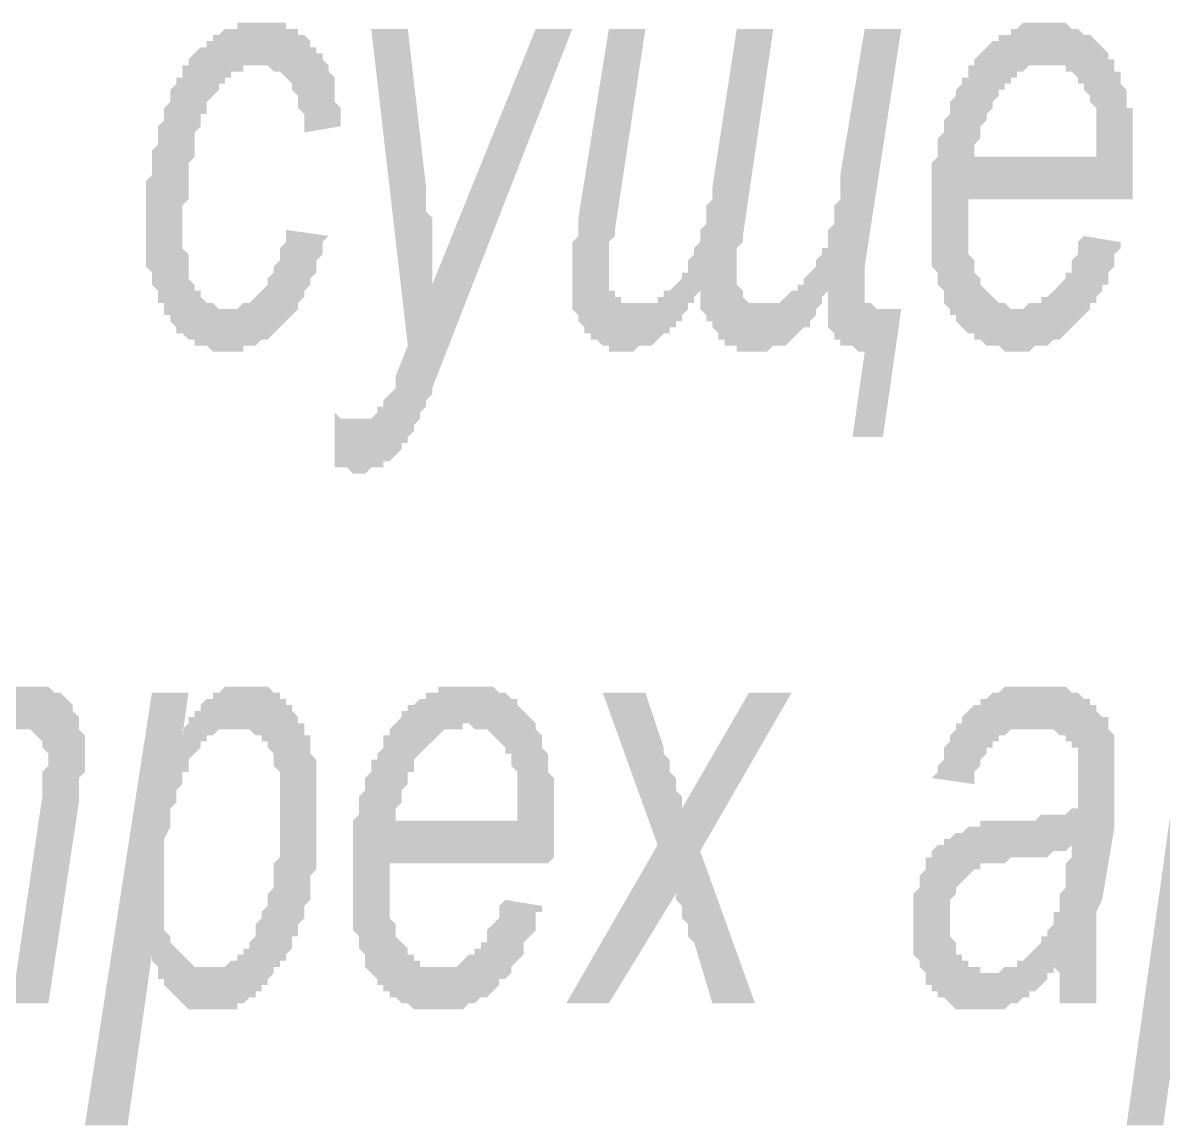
# Model space of a CAD drawing. Header units: millimetres. Extents: x 1372 to 666090, y 1285 to 31551.
# Drawn here: x 507764 to 508545, y 5050 to 5805 of the extents above; entities that cross this region are included whole.
import ezdxf

# ---------------------------------------------------------------- set-up
doc = ezdxf.new("R2010")
doc.units = ezdxf.units.MM
doc.layers.add('PDF _75-АЗ Штамп', color=7, linetype='Continuous')

msp = doc.modelspace()

# ---------------------------------------------------------------- hatches: boundary and pattern name
at = {"layer": 'PDF _75-АЗ Штамп', "transparency": 33554559}
for points in [[(507944.48, 5663.04), (507973.68, 5658.87), (507969.5, 5654.69), (507969.5, 5650.52), (507969.5, 5646.35), (507965.33, 5642.18), (507965.33, 5638.01), (507965.33, 5633.84), (507961.16, 5629.67), (507961.16, 5629.67), (507961.16, 5625.5), (507956.99, 5621.32), (507956.99, 5617.15), (507952.82, 5612.98), (507952.82, 5612.98), (507952.82, 5608.81), (507948.65, 5604.64), (507948.65, 5604.64), (507944.48, 5600.47), (507944.48, 5600.47), (507940.31, 5596.3), (507940.31, 5596.3), (507936.13, 5592.13), (507936.13, 5592.13), (507931.96, 5587.96), (507927.79, 5587.96), (507927.79, 5587.96), (507923.62, 5583.78), (507923.62, 5583.78), (507919.45, 5583.78), (507915.28, 5583.78), (507915.28, 5579.61), (507911.11, 5579.61), (507906.94, 5579.61), (507902.77, 5579.61), (507902.77, 5579.61), (507898.59, 5579.61), (507898.59, 5579.61), (507894.42, 5579.61), (507890.25, 5583.78), (507890.25, 5583.78), (507886.08, 5583.78), (507881.91, 5583.78), (507881.91, 5587.96), (507877.74, 5587.96), (507877.74, 5587.96), (507873.57, 5592.13), (507869.4, 5592.13), (507869.4, 5596.3), (507865.22, 5600.47), (507865.22, 5600.47), (507865.22, 5604.64), (507861.05, 5604.64), (507861.05, 5608.81), (507861.05, 5612.98), (507856.88, 5612.98), (507856.88, 5617.15), (507856.88, 5621.32), (507852.71, 5625.5), (507852.71, 5629.67), (507852.71, 5633.84), (507852.71, 5633.84), (507848.54, 5638.01), (507848.54, 5642.18), (507848.54, 5646.35), (507848.54, 5650.52), (507848.54, 5658.87), (507848.54, 5663.04), (507848.54, 5667.21), (507848.54, 5667.21), (507848.54, 5671.38), (507848.54, 5675.55), (507848.54, 5679.72), (507848.54, 5683.89), (507848.54, 5688.06), (507848.54, 5692.23), (507848.54, 5696.41), (507852.71, 5700.58), (507852.71, 5704.75), (507852.71, 5704.75), (507852.71, 5708.92), (507852.71, 5713.09), (507852.71, 5717.26), (507856.88, 5721.43), (507856.88, 5725.6), (507856.88, 5729.78), (507856.88, 5733.95), (507856.88, 5733.95), (507861.05, 5738.12), (507861.05, 5742.29), (507861.05, 5746.46), (507865.22, 5750.63), (507865.22, 5754.8), (507865.22, 5758.97), (507869.4, 5763.14), (507869.4, 5767.32), (507873.57, 5767.32), (507873.57, 5771.49), (507873.57, 5775.66), (507877.74, 5775.66), (507877.74, 5779.83), (507881.91, 5784), (507881.91, 5784), (507886.08, 5788.17), (507886.08, 5788.17), (507890.25, 5788.17), (507890.25, 5792.34), (507894.42, 5792.34), (507894.42, 5796.51), (507898.59, 5796.51), (507902.77, 5800.69), (507902.77, 5800.69), (507906.94, 5800.69), (507911.11, 5800.69), (507911.11, 5804.86), (507915.28, 5804.86), (507919.45, 5804.86), (507919.45, 5804.86), (507923.62, 5804.86), (507927.79, 5804.86), (507927.79, 5804.86), (507931.96, 5804.86), (507936.13, 5804.86), (507936.13, 5804.86), (507940.31, 5804.86), (507944.48, 5804.86), (507944.48, 5800.69), (507948.65, 5800.69), (507952.82, 5800.69), (507952.82, 5796.51), (507956.99, 5796.51), (507956.99, 5796.51), (507961.16, 5792.34), (507961.16, 5788.17), (507965.33, 5788.17), (507965.33, 5784), (507969.5, 5784), (507969.5, 5779.83), (507973.68, 5775.66), (507973.68, 5775.66), (507973.68, 5771.49), (507977.85, 5767.32), (507977.85, 5763.14), (507977.85, 5758.97), (507977.85, 5754.8), (507977.85, 5750.63), (507982.02, 5746.46), (507982.02, 5742.29), (507982.02, 5738.12), (507982.02, 5733.95), (507982.02, 5733.95), (507956.99, 5729.78), (507956.99, 5738.12), (507956.99, 5742.29), (507952.82, 5746.46), (507952.82, 5746.46), (507952.82, 5750.63), (507952.82, 5754.8), (507948.65, 5758.97), (507948.65, 5763.14), (507948.65, 5763.14), (507944.48, 5767.32), (507944.48, 5767.32), (507940.31, 5771.49), (507936.13, 5771.49), (507936.13, 5771.49), (507931.96, 5775.66), (507927.79, 5775.66), (507927.79, 5775.66), (507923.62, 5775.66), (507923.62, 5775.66), (507919.45, 5775.66), (507915.28, 5775.66), (507915.28, 5771.49), (507911.11, 5771.49), (507906.94, 5771.49), (507906.94, 5767.32), (507902.77, 5767.32), (507902.77, 5763.14), (507898.59, 5763.14), (507898.59, 5758.97), (507898.59, 5758.97), (507894.42, 5754.8), (507894.42, 5754.8), (507890.25, 5750.63), (507890.25, 5746.46), (507890.25, 5742.29), (507886.08, 5742.29), (507886.08, 5738.12), (507886.08, 5733.95), (507881.91, 5729.78), (507881.91, 5725.6), (507881.91, 5721.43), (507881.91, 5717.26), (507881.91, 5713.09), (507877.74, 5708.92), (507877.74, 5704.75), (507877.74, 5700.58), (507877.74, 5696.41), (507877.74, 5692.23), (507877.74, 5688.06), (507877.74, 5683.89), (507873.57, 5679.72), (507873.57, 5679.72), (507873.57, 5675.55), (507873.57, 5671.38), (507873.57, 5667.21), (507873.57, 5663.04), (507873.57, 5658.87), (507873.57, 5654.69), (507873.57, 5650.52), (507877.74, 5646.35), (507877.74, 5642.18), (507877.74, 5638.01), (507877.74, 5633.84), (507877.74, 5629.67), (507881.91, 5625.5), (507881.91, 5625.5), (507881.91, 5621.32), (507886.08, 5621.32), (507886.08, 5617.15), (507890.25, 5612.98), (507890.25, 5612.98), (507894.42, 5612.98), (507898.59, 5608.81), (507898.59, 5608.81), (507902.77, 5608.81), (507902.77, 5608.81), (507906.94, 5608.81), (507911.11, 5608.81), (507911.11, 5608.81), (507915.28, 5612.98), (507915.28, 5612.98), (507919.45, 5612.98), (507923.62, 5617.15), (507923.62, 5617.15), (507927.79, 5621.32), (507927.79, 5621.32), (507931.96, 5625.5), (507931.96, 5625.5), (507931.96, 5629.67), (507936.13, 5633.84), (507936.13, 5638.01), (507936.13, 5638.01), (507940.31, 5642.18), (507940.31, 5646.35), (507940.31, 5650.52), (507944.48, 5654.69), (507944.48, 5658.87), (507944.48, 5663.04), (507944.48, 5663.04)], [(507977.85, 5500.36), (507977.85, 5537.9), (507982.02, 5533.73), (507986.19, 5533.73), (507986.19, 5533.73), (507990.36, 5533.73), (507994.53, 5533.73), (507994.53, 5533.73), (507998.7, 5533.73), (507998.7, 5533.73), (508002.87, 5533.73), (508007.04, 5537.9), (508007.04, 5537.9), (508007.04, 5542.07), (508011.22, 5542.07), (508011.22, 5546.24), (508015.39, 5550.41), (508015.39, 5550.41), (508019.56, 5554.59), (508019.56, 5558.76), (508019.56, 5562.93), (508027.9, 5583.78), (508002.87, 5800.69), (508027.9, 5800.69), (508040.41, 5692.23), (508040.41, 5688.06), (508040.41, 5683.89), (508040.41, 5679.72), (508040.41, 5675.55), (508044.59, 5671.38), (508044.59, 5667.21), (508044.59, 5663.04), (508044.59, 5658.87), (508044.59, 5654.69), (508044.59, 5650.52), (508044.59, 5646.35), (508044.59, 5642.18), (508044.59, 5638.01), (508044.59, 5633.84), (508044.59, 5629.67), (508044.59, 5625.5), (508115.5, 5800.69), (508140.52, 5800.69), (508044.59, 5554.59), (508044.59, 5550.41), (508040.41, 5546.24), (508040.41, 5542.07), (508036.24, 5537.9), (508036.24, 5533.73), (508032.07, 5529.56), (508032.07, 5529.56), (508032.07, 5525.39), (508027.9, 5521.22), (508027.9, 5517.05), (508023.73, 5517.05), (508023.73, 5512.87), (508023.73, 5512.87), (508019.56, 5508.7), (508019.56, 5508.7), (508019.56, 5508.7), (508015.39, 5504.53), (508011.22, 5504.53), (508011.22, 5500.36), (508007.04, 5500.36), (508002.87, 5500.36), (508002.87, 5500.36), (507998.7, 5496.19), (507994.53, 5496.19), (507994.53, 5496.19), (507990.36, 5496.19), (507990.36, 5496.19), (507986.19, 5500.36), (507982.02, 5500.36), (507982.02, 5500.36), (507977.85, 5500.36), (507977.85, 5500.36)], [(508228.12, 5621.32), (508223.95, 5617.15), (508223.95, 5612.98), (508219.77, 5612.98), (508219.77, 5608.81), (508215.6, 5604.64), (508215.6, 5600.47), (508211.43, 5600.47), (508211.43, 5596.3), (508207.26, 5596.3), (508207.26, 5592.13), (508203.09, 5592.13), (508203.09, 5592.13), (508198.92, 5587.96), (508198.92, 5587.96), (508194.75, 5583.78), (508190.58, 5583.78), (508190.58, 5583.78), (508186.41, 5583.78), (508182.23, 5579.61), (508182.23, 5579.61), (508178.06, 5579.61), (508178.06, 5579.61), (508173.89, 5579.61), (508169.72, 5579.61), (508165.55, 5579.61), (508165.55, 5583.78), (508161.38, 5583.78), (508161.38, 5583.78), (508157.21, 5587.96), (508153.04, 5587.96), (508153.04, 5592.13), (508148.86, 5592.13), (508148.86, 5596.3), (508144.69, 5600.47), (508144.69, 5600.47), (508144.69, 5604.64), (508140.52, 5608.81), (508140.52, 5612.98), (508140.52, 5617.15), (508140.52, 5621.32), (508140.52, 5625.5), (508140.52, 5625.5), (508140.52, 5629.67), (508140.52, 5629.67), (508140.52, 5633.84), (508140.52, 5638.01), (508140.52, 5642.18), (508140.52, 5646.35), (508140.52, 5650.52), (508140.52, 5654.69), (508144.69, 5658.87), (508144.69, 5663.04), (508144.69, 5671.38), (508144.69, 5671.38), (508165.55, 5800.69), (508190.58, 5800.69), (508169.72, 5663.04), (508169.72, 5658.87), (508165.55, 5654.69), (508165.55, 5646.35), (508165.55, 5642.18), (508165.55, 5642.18), (508165.55, 5638.01), (508165.55, 5633.84), (508165.55, 5629.67), (508165.55, 5625.5), (508165.55, 5621.32), (508169.72, 5621.32), (508169.72, 5617.15), (508173.89, 5617.15), (508173.89, 5612.98), (508178.06, 5612.98), (508178.06, 5612.98), (508182.23, 5612.98), (508186.41, 5612.98), (508190.58, 5612.98), (508190.58, 5612.98), (508194.75, 5612.98), (508198.92, 5612.98), (508198.92, 5617.15), (508203.09, 5617.15), (508203.09, 5621.32), (508207.26, 5621.32), (508211.43, 5625.5), (508211.43, 5625.5), (508215.6, 5629.67), (508215.6, 5633.84), (508219.77, 5633.84), (508219.77, 5638.01), (508219.77, 5642.18), (508223.95, 5646.35), (508223.95, 5646.35), (508223.95, 5650.52), (508228.12, 5654.69), (508228.12, 5654.69), (508228.12, 5658.87), (508228.12, 5663.04), (508232.29, 5667.21), (508232.29, 5671.38), (508232.29, 5675.55), (508232.29, 5679.72), (508236.46, 5683.89), (508236.46, 5688.06), (508236.46, 5692.23), (508253.14, 5800.69), (508278.17, 5800.69), (508257.32, 5658.87), (508257.32, 5654.69), (508253.14, 5650.52), (508253.14, 5646.35), (508253.14, 5642.18), (508253.14, 5638.01), (508253.14, 5633.84), (508253.14, 5633.84), (508253.14, 5629.67), (508253.14, 5625.5), (508257.32, 5621.32), (508257.32, 5617.15), (508257.32, 5617.15), (508261.49, 5612.98), (508261.49, 5612.98), (508265.66, 5612.98), (508269.83, 5612.98), (508269.83, 5612.98), (508274, 5612.98), (508274, 5612.98), (508278.17, 5612.98), (508278.17, 5612.98), (508282.34, 5612.98), (508286.51, 5617.15), (508286.51, 5617.15), (508290.68, 5621.32), (508294.86, 5621.32), (508294.86, 5625.5), (508299.03, 5625.5), (508299.03, 5629.67), (508303.2, 5633.84), (508303.2, 5633.84), (508303.2, 5633.84), (508307.37, 5638.01), (508307.37, 5642.18), (508307.37, 5642.18), (508311.54, 5646.35), (508311.54, 5650.52), (508315.71, 5650.52), (508315.71, 5654.69), (508315.71, 5658.87), (508315.71, 5663.04), (508319.88, 5667.21), (508319.88, 5671.38), (508319.88, 5675.55), (508319.88, 5679.72), (508324.05, 5683.89), (508324.05, 5688.06), (508324.05, 5692.23), (508324.05, 5696.41), (508324.05, 5700.58), (508324.05, 5700.58), (508340.74, 5800.69), (508365.77, 5800.69), (508340.74, 5638.01), (508340.74, 5633.84), (508340.74, 5629.67), (508340.74, 5625.5), (508340.74, 5621.32), (508340.74, 5617.15), (508340.74, 5612.98), (508340.74, 5612.98), (508344.91, 5612.98), (508349.08, 5608.81), (508349.08, 5608.81), (508365.77, 5608.81), (508353.25, 5521.22), (508332.4, 5521.22), (508340.74, 5579.61), (508336.57, 5579.61), (508332.4, 5583.78), (508332.4, 5583.78), (508328.23, 5583.78), (508324.05, 5583.78), (508324.05, 5587.96), (508319.88, 5587.96), (508319.88, 5592.13), (508319.88, 5592.13), (508315.71, 5596.3), (508315.71, 5596.3), (508315.71, 5600.47), (508315.71, 5604.64), (508315.71, 5608.81), (508315.71, 5612.98), (508315.71, 5617.15), (508315.71, 5621.32), (508311.54, 5617.15), (508311.54, 5612.98), (508307.37, 5608.81), (508307.37, 5604.64), (508303.2, 5600.47), (508303.2, 5596.3), (508299.03, 5596.3), (508294.86, 5592.13), (508294.86, 5592.13), (508290.68, 5587.96), (508290.68, 5587.96), (508290.68, 5587.96), (508286.51, 5583.78), (508286.51, 5583.78), (508282.34, 5583.78), (508278.17, 5583.78), (508278.17, 5583.78), (508274, 5579.61), (508269.83, 5579.61), (508269.83, 5579.61), (508265.66, 5579.61), (508261.49, 5579.61), (508261.49, 5579.61), (508261.49, 5579.61), (508257.32, 5579.61), (508253.14, 5579.61), (508253.14, 5583.78), (508248.97, 5583.78), (508244.8, 5583.78), (508244.8, 5587.96), (508240.63, 5587.96), (508240.63, 5592.13), (508240.63, 5592.13), (508236.46, 5596.3), (508236.46, 5600.47), (508232.29, 5600.47), (508232.29, 5604.64), (508228.12, 5608.81), (508228.12, 5612.98), (508228.12, 5617.15), (508228.12, 5621.32), (508228.12, 5621.32)], [(507577.41, 5133.3), (507610.78, 5346.03), (507635.81, 5346.03), (507631.64, 5312.66), (507631.64, 5316.83), (507635.81, 5321), (507639.98, 5321), (507639.98, 5325.17), (507644.15, 5329.34), (507644.15, 5329.34), (507648.32, 5333.51), (507648.32, 5337.68), (507652.49, 5337.68), (507652.49, 5341.86), (507656.67, 5341.86), (507656.67, 5341.86), (507660.84, 5346.03), (507660.84, 5346.03), (507665.01, 5350.2), (507669.18, 5350.2), (507669.18, 5350.2), (507673.35, 5350.2), (507677.52, 5350.2), (507677.52, 5350.2), (507681.69, 5350.2), (507685.86, 5350.2), (507685.86, 5350.2), (507690.04, 5350.2), (507694.21, 5350.2), (507694.21, 5350.2), (507698.38, 5346.03), (507702.55, 5346.03), (507702.55, 5341.86), (507706.72, 5341.86), (507706.72, 5337.68), (507706.72, 5337.68), (507710.89, 5333.51), (507710.89, 5329.34), (507715.06, 5325.17), (507715.06, 5321), (507715.06, 5316.83), (507715.06, 5312.66), (507715.06, 5312.66), (507719.23, 5316.83), (507719.23, 5316.83), (507723.4, 5321), (507723.4, 5325.17), (507727.58, 5329.34), (507731.75, 5329.34), (507731.75, 5333.51), (507735.92, 5333.51), (507735.92, 5337.68), (507740.09, 5337.68), (507740.09, 5341.86), (507740.09, 5341.86), (507744.26, 5346.03), (507748.43, 5346.03), (507748.43, 5346.03), (507752.6, 5350.2), (507756.77, 5350.2), (507756.77, 5350.2), (507760.95, 5350.2), (507765.12, 5350.2), (507765.12, 5350.2), (507769.29, 5350.2), (507773.46, 5350.2), (507773.46, 5350.2), (507777.63, 5350.2), (507781.8, 5350.2), (507781.8, 5350.2), (507785.97, 5346.03), (507790.14, 5346.03), (507790.14, 5346.03), (507794.31, 5341.86), (507794.31, 5341.86), (507798.49, 5337.68), (507798.49, 5337.68), (507798.49, 5333.51), (507802.66, 5329.34), (507802.66, 5325.17), (507802.66, 5325.17), (507802.66, 5321), (507806.83, 5316.83), (507806.83, 5312.66), (507806.83, 5308.49), (507806.83, 5304.32), (507806.83, 5300.14), (507806.83, 5295.97), (507806.83, 5295.97), (507806.83, 5291.8), (507802.66, 5287.63), (507802.66, 5279.29), (507802.66, 5275.12), (507802.66, 5270.95), (507802.66, 5270.95), (507781.8, 5133.3), (507756.77, 5133.3), (507777.63, 5275.12), (507777.63, 5279.29), (507777.63, 5283.46), (507777.63, 5287.63), (507777.63, 5291.8), (507781.8, 5295.97), (507781.8, 5300.14), (507781.8, 5300.14), (507781.8, 5304.32), (507777.63, 5308.49), (507777.63, 5312.66), (507777.63, 5312.66), (507773.46, 5316.83), (507773.46, 5316.83), (507769.29, 5321), (507769.29, 5321), (507765.12, 5321), (507760.95, 5321), (507760.95, 5321), (507760.95, 5321), (507756.77, 5321), (507752.6, 5321), (507752.6, 5321), (507748.43, 5316.83), (507744.26, 5316.83), (507744.26, 5316.83), (507740.09, 5312.66), (507740.09, 5312.66), (507735.92, 5308.49), (507731.75, 5308.49), (507731.75, 5304.32), (507727.58, 5300.14), (507727.58, 5300.14), (507723.4, 5295.97), (507723.4, 5291.8), (507723.4, 5291.8), (507719.23, 5287.63), (507719.23, 5287.63), (507719.23, 5283.46), (507719.23, 5279.29), (507719.23, 5279.29), (507715.06, 5275.12), (507715.06, 5270.95), (507715.06, 5266.77), (507715.06, 5262.6), (507710.89, 5258.43), (507710.89, 5254.26), (507710.89, 5250.09), (507710.89, 5245.92), (507710.89, 5241.75), (507706.72, 5237.58), (507694.21, 5133.3), (507669.18, 5133.3), (507690.04, 5275.12), (507690.04, 5283.46), (507690.04, 5287.63), (507690.04, 5291.8), (507690.04, 5295.97), (507690.04, 5295.97), (507690.04, 5300.14), (507690.04, 5304.32), (507690.04, 5308.49), (507690.04, 5308.49), (507685.86, 5312.66), (507685.86, 5316.83), (507685.86, 5316.83), (507681.69, 5321), (507677.52, 5321), (507677.52, 5321), (507673.35, 5321), (507673.35, 5321), (507669.18, 5321), (507665.01, 5321), (507665.01, 5321), (507660.84, 5316.83), (507656.67, 5316.83), (507656.67, 5316.83), (507652.49, 5312.66), (507652.49, 5312.66), (507648.32, 5308.49), (507648.32, 5308.49), (507644.15, 5304.32), (507644.15, 5304.32), (507639.98, 5300.14), (507639.98, 5295.97), (507635.81, 5291.8), (507635.81, 5291.8), (507631.64, 5287.63), (507631.64, 5283.46), (507631.64, 5283.46), (507631.64, 5279.29), (507627.47, 5275.12), (507627.47, 5270.95), (507627.47, 5266.77), (507627.47, 5266.77), (507623.3, 5262.6), (507623.3, 5258.43), (507623.3, 5254.26), (507623.3, 5250.09), (507623.3, 5241.75), (507619.12, 5237.58), (507619.12, 5233.41), (507619.12, 5233.41), (507606.61, 5133.3)], [(508136.35, 5133.3), (508198.92, 5241.75), (508161.38, 5346.03), (508190.58, 5346.03), (508203.09, 5308.49), (508203.09, 5304.32), (508207.26, 5300.14), (508207.26, 5295.97), (508207.26, 5291.8), (508211.43, 5287.63), (508211.43, 5287.63), (508211.43, 5283.46), (508211.43, 5279.29), (508215.6, 5275.12), (508215.6, 5270.95), (508215.6, 5266.77), (508261.49, 5346.03), (508290.68, 5346.03), (508228.12, 5237.58), (508265.66, 5133.3), (508236.46, 5133.3), (508223.95, 5175.01), (508219.77, 5179.18), (508219.77, 5183.35), (508219.77, 5187.52), (508219.77, 5187.52), (508215.6, 5191.69), (508215.6, 5195.86), (508215.6, 5200.04), (508211.43, 5204.21), (508211.43, 5208.38), (508211.43, 5208.38), (508165.55, 5133.3)]]:
    msp.add_hatch(color=256, dxfattribs=at).paths.add_polyline_path(points)
h = msp.add_hatch(color=256, dxfattribs=at)
h.paths.add_polyline_path([(508490.9, 5658.87), (508515.93, 5654.69), (508515.93, 5650.52), (508511.76, 5646.35), (508511.76, 5646.35), (508511.76, 5642.18), (508511.76, 5638.01), (508507.59, 5633.84), (508507.59, 5629.67), (508507.59, 5625.5), (508503.41, 5625.5), (508503.41, 5621.32), (508499.24, 5617.15), (508499.24, 5612.98), (508495.07, 5612.98), (508495.07, 5608.81), (508490.9, 5604.64), (508490.9, 5604.64), (508486.73, 5600.47), (508486.73, 5600.47), (508482.56, 5596.3), (508482.56, 5596.3), (508478.39, 5592.13), (508478.39, 5592.13), (508474.22, 5587.96), (508470.05, 5587.96), (508470.05, 5587.96), (508465.87, 5583.78), (508461.7, 5583.78), (508461.7, 5583.78), (508457.53, 5583.78), (508453.36, 5579.61), (508453.36, 5579.61), (508449.19, 5579.61), (508445.02, 5579.61), (508445.02, 5579.61), (508440.85, 5579.61), (508436.68, 5579.61), (508436.68, 5579.61), (508432.5, 5583.78), (508428.33, 5583.78), (508428.33, 5583.78), (508424.16, 5583.78), (508419.99, 5587.96), (508419.99, 5587.96), (508415.82, 5587.96), (508415.82, 5592.13), (508411.65, 5592.13), (508411.65, 5592.13), (508407.48, 5596.3), (508407.48, 5596.3), (508403.31, 5600.47), (508403.31, 5604.64), (508399.14, 5604.64), (508399.14, 5608.81), (508394.96, 5612.98), (508394.96, 5617.15), (508394.96, 5621.32), (508390.79, 5625.5), (508390.79, 5625.5), (508390.79, 5625.5), (508390.79, 5629.67), (508390.79, 5633.84), (508386.62, 5638.01), (508386.62, 5642.18), (508386.62, 5646.35), (508386.62, 5650.52), (508386.62, 5654.69), (508386.62, 5658.87), (508386.62, 5663.04), (508386.62, 5667.21), (508386.62, 5671.38), (508386.62, 5671.38), (508386.62, 5675.55), (508386.62, 5679.72), (508386.62, 5683.89), (508386.62, 5688.06), (508386.62, 5692.23), (508386.62, 5696.41), (508386.62, 5700.58), (508386.62, 5704.75), (508386.62, 5708.92), (508390.79, 5713.09), (508390.79, 5717.26), (508390.79, 5721.43), (508390.79, 5721.43), (508390.79, 5725.6), (508394.96, 5729.78), (508394.96, 5733.95), (508394.96, 5738.12), (508394.96, 5738.12), (508399.14, 5742.29), (508399.14, 5746.46), (508399.14, 5750.63), (508403.31, 5754.8), (508403.31, 5758.97), (508407.48, 5763.14), (508407.48, 5767.32), (508411.65, 5767.32), (508411.65, 5771.49), (508411.65, 5775.66), (508415.82, 5775.66), (508415.82, 5779.83), (508419.99, 5784), (508419.99, 5784), (508424.16, 5788.17), (508424.16, 5788.17), (508424.16, 5788.17), (508428.33, 5792.34), (508432.5, 5792.34), (508432.5, 5796.51), (508436.68, 5796.51), (508440.85, 5796.51), (508440.85, 5800.69), (508445.02, 5800.69), (508445.02, 5800.69), (508449.19, 5804.86), (508453.36, 5804.86), (508453.36, 5804.86), (508457.53, 5804.86), (508461.7, 5804.86), (508465.87, 5804.86), (508465.87, 5804.86), (508470.05, 5804.86), (508470.05, 5804.86), (508474.22, 5804.86), (508478.39, 5804.86), (508478.39, 5804.86), (508482.56, 5800.69), (508486.73, 5800.69), (508486.73, 5800.69), (508490.9, 5796.51), (508495.07, 5796.51), (508495.07, 5796.51), (508499.24, 5792.34), (508499.24, 5792.34), (508503.41, 5788.17), (508503.41, 5788.17), (508507.59, 5784), (508507.59, 5779.83), (508511.76, 5779.83), (508511.76, 5775.66), (508511.76, 5771.49), (508515.93, 5771.49), (508515.93, 5767.32), (508515.93, 5763.14), (508520.1, 5758.97), (508520.1, 5754.8), (508520.1, 5750.63), (508520.1, 5746.46), (508524.27, 5746.46), (508524.27, 5742.29), (508524.27, 5738.12), (508524.27, 5733.95), (508524.27, 5725.6), (508524.27, 5721.43), (508524.27, 5717.26), (508524.27, 5717.26), (508524.27, 5713.09), (508524.27, 5708.92), (508524.27, 5704.75), (508524.27, 5700.58), (508524.27, 5696.41), (508524.27, 5692.23), (508524.27, 5688.06), (508524.27, 5683.89), (508411.65, 5683.89), (508411.65, 5679.72), (508411.65, 5675.55), (508411.65, 5671.38), (508411.65, 5667.21), (508411.65, 5663.04), (508411.65, 5658.87), (508411.65, 5654.69), (508411.65, 5650.52), (508411.65, 5646.35), (508415.82, 5642.18), (508415.82, 5638.01), (508415.82, 5633.84), (508415.82, 5633.84), (508419.99, 5629.67), (508419.99, 5625.5), (508419.99, 5625.5), (508424.16, 5621.32), (508424.16, 5621.32), (508428.33, 5617.15), (508428.33, 5617.15), (508432.5, 5612.98), (508432.5, 5612.98), (508436.68, 5612.98), (508440.85, 5608.81), (508440.85, 5608.81), (508445.02, 5608.81), (508449.19, 5608.81), (508449.19, 5608.81), (508453.36, 5612.98), (508453.36, 5612.98), (508457.53, 5612.98), (508461.7, 5612.98), (508461.7, 5617.15), (508465.87, 5617.15), (508470.05, 5621.32), (508470.05, 5621.32), (508474.22, 5625.5), (508474.22, 5625.5), (508478.39, 5629.67), (508478.39, 5633.84), (508482.56, 5633.84), (508482.56, 5638.01), (508482.56, 5642.18), (508486.73, 5646.35), (508486.73, 5650.52), (508486.73, 5654.69), (508490.9, 5658.87), (508490.9, 5658.87)], flags=0)
h.paths.add_polyline_path([(508415.82, 5713.09), (508499.24, 5713.09), (508499.24, 5717.26), (508499.24, 5721.43), (508499.24, 5725.6), (508499.24, 5729.78), (508499.24, 5733.95), (508499.24, 5738.12), (508499.24, 5742.29), (508499.24, 5746.46), (508495.07, 5750.63), (508495.07, 5750.63), (508495.07, 5754.8), (508490.9, 5758.97), (508490.9, 5763.14), (508490.9, 5763.14), (508486.73, 5763.14), (508486.73, 5767.32), (508482.56, 5771.49), (508482.56, 5771.49), (508478.39, 5771.49), (508478.39, 5775.66), (508474.22, 5775.66), (508470.05, 5775.66), (508470.05, 5775.66), (508465.87, 5775.66), (508461.7, 5775.66), (508461.7, 5775.66), (508457.53, 5775.66), (508453.36, 5775.66), (508453.36, 5775.66), (508449.19, 5771.49), (508445.02, 5771.49), (508445.02, 5767.32), (508440.85, 5767.32), (508440.85, 5763.14), (508436.68, 5763.14), (508436.68, 5758.97), (508432.5, 5758.97), (508432.5, 5754.8), (508432.5, 5754.8), (508428.33, 5750.63), (508428.33, 5746.46), (508424.16, 5742.29), (508424.16, 5742.29), (508424.16, 5738.12), (508419.99, 5733.95), (508419.99, 5729.78), (508419.99, 5725.6), (508415.82, 5721.43), (508415.82, 5717.26), (508415.82, 5713.09), (508415.82, 5713.09)], flags=0)
h = msp.add_hatch(color=256, dxfattribs=at)
h.paths.add_polyline_path([(507806.83, 5049.87), (507852.71, 5346.03), (507877.74, 5346.03), (507873.57, 5316.83), (507873.57, 5321), (507877.74, 5325.17), (507877.74, 5329.34), (507881.91, 5329.34), (507881.91, 5333.51), (507886.08, 5333.51), (507886.08, 5337.68), (507890.25, 5341.86), (507890.25, 5341.86), (507894.42, 5341.86), (507894.42, 5346.03), (507898.59, 5346.03), (507898.59, 5346.03), (507902.77, 5350.2), (507906.94, 5350.2), (507906.94, 5350.2), (507911.11, 5350.2), (507915.28, 5350.2), (507915.28, 5350.2), (507919.45, 5350.2), (507923.62, 5350.2), (507927.79, 5350.2), (507927.79, 5350.2), (507931.96, 5350.2), (507936.13, 5346.03), (507936.13, 5346.03), (507940.31, 5346.03), (507940.31, 5341.86), (507944.48, 5341.86), (507944.48, 5337.68), (507948.65, 5337.68), (507948.65, 5333.51), (507952.82, 5329.34), (507952.82, 5329.34), (507952.82, 5325.17), (507956.99, 5325.17), (507956.99, 5321), (507956.99, 5316.83), (507961.16, 5316.83), (507961.16, 5312.66), (507961.16, 5308.49), (507961.16, 5304.32), (507965.33, 5300.14), (507965.33, 5295.97), (507965.33, 5291.8), (507965.33, 5287.63), (507965.33, 5283.46), (507965.33, 5279.29), (507965.33, 5275.12), (507965.33, 5270.95), (507965.33, 5266.77), (507965.33, 5266.77), (507965.33, 5262.6), (507965.33, 5258.43), (507965.33, 5254.26), (507965.33, 5250.09), (507965.33, 5245.92), (507965.33, 5241.75), (507965.33, 5237.58), (507965.33, 5233.41), (507965.33, 5229.23), (507965.33, 5225.06), (507961.16, 5220.89), (507961.16, 5216.72), (507961.16, 5212.55), (507961.16, 5208.38), (507961.16, 5204.21), (507961.16, 5204.21), (507956.99, 5200.04), (507956.99, 5195.86), (507956.99, 5191.69), (507952.82, 5187.52), (507952.82, 5183.35), (507952.82, 5179.18), (507948.65, 5179.18), (507948.65, 5175.01), (507948.65, 5170.84), (507944.48, 5166.67), (507944.48, 5162.49), (507940.31, 5162.49), (507940.31, 5158.32), (507936.13, 5158.32), (507936.13, 5154.15), (507931.96, 5149.98), (507931.96, 5145.81), (507927.79, 5145.81), (507927.79, 5141.64), (507923.62, 5141.64), (507923.62, 5137.47), (507919.45, 5137.47), (507915.28, 5133.3), (507915.28, 5133.3), (507915.28, 5133.3), (507911.11, 5133.3), (507911.11, 5129.13), (507906.94, 5129.13), (507902.77, 5129.13), (507902.77, 5129.13), (507898.59, 5129.13), (507894.42, 5129.13), (507894.42, 5129.13), (507890.25, 5129.13), (507886.08, 5129.13), (507886.08, 5129.13), (507881.91, 5129.13), (507881.91, 5129.13), (507877.74, 5129.13), (507873.57, 5133.3), (507873.57, 5133.3), (507869.4, 5137.47), (507869.4, 5137.47), (507865.22, 5141.64), (507865.22, 5141.64), (507861.05, 5145.81), (507861.05, 5149.98), (507856.88, 5149.98), (507856.88, 5154.15), (507856.88, 5158.32), (507852.71, 5162.49), (507852.71, 5166.67), (507852.71, 5166.67), (507836.03, 5049.87)], flags=0)
h.paths.add_polyline_path([(507861.05, 5220.89), (507861.05, 5212.55), (507861.05, 5208.38), (507861.05, 5204.21), (507861.05, 5200.04), (507861.05, 5195.86), (507861.05, 5191.69), (507861.05, 5187.52), (507861.05, 5187.52), (507861.05, 5187.52), (507861.05, 5183.35), (507865.22, 5179.18), (507865.22, 5175.01), (507869.4, 5170.84), (507869.4, 5170.84), (507873.57, 5166.67), (507873.57, 5166.67), (507877.74, 5162.49), (507877.74, 5162.49), (507881.91, 5158.32), (507881.91, 5158.32), (507886.08, 5158.32), (507890.25, 5158.32), (507890.25, 5158.32), (507894.42, 5158.32), (507898.59, 5158.32), (507898.59, 5158.32), (507902.77, 5158.32), (507902.77, 5158.32), (507906.94, 5162.49), (507911.11, 5162.49), (507911.11, 5166.67), (507915.28, 5166.67), (507915.28, 5170.84), (507919.45, 5170.84), (507919.45, 5175.01), (507923.62, 5179.18), (507923.62, 5183.35), (507923.62, 5187.52), (507927.79, 5191.69), (507927.79, 5191.69), (507927.79, 5195.86), (507931.96, 5200.04), (507931.96, 5204.21), (507931.96, 5208.38), (507936.13, 5212.55), (507936.13, 5216.72), (507936.13, 5220.89), (507936.13, 5225.06), (507936.13, 5229.23), (507940.31, 5233.41), (507940.31, 5233.41), (507940.31, 5237.58), (507940.31, 5241.75), (507940.31, 5245.92), (507940.31, 5250.09), (507940.31, 5254.26), (507940.31, 5258.43), (507940.31, 5262.6), (507940.31, 5266.77), (507940.31, 5270.95), (507940.31, 5275.12), (507940.31, 5279.29), (507940.31, 5283.46), (507940.31, 5287.63), (507940.31, 5291.8), (507936.13, 5295.97), (507936.13, 5300.14), (507936.13, 5300.14), (507936.13, 5304.32), (507931.96, 5308.49), (507931.96, 5308.49), (507931.96, 5312.66), (507927.79, 5312.66), (507927.79, 5316.83), (507923.62, 5316.83), (507919.45, 5321), (507919.45, 5321), (507915.28, 5321), (507915.28, 5321), (507911.11, 5321), (507911.11, 5321), (507906.94, 5321), (507902.77, 5321), (507902.77, 5321), (507898.59, 5321), (507894.42, 5316.83), (507894.42, 5316.83), (507890.25, 5316.83), (507890.25, 5312.66), (507886.08, 5312.66), (507886.08, 5308.49), (507881.91, 5304.32), (507881.91, 5304.32), (507877.74, 5300.14), (507877.74, 5295.97), (507877.74, 5291.8), (507873.57, 5291.8), (507873.57, 5287.63), (507873.57, 5283.46), (507869.4, 5279.29), (507869.4, 5275.12), (507869.4, 5270.95), (507865.22, 5266.77), (507865.22, 5262.6), (507865.22, 5258.43), (507865.22, 5258.43), (507865.22, 5254.26), (507861.05, 5245.92), (507861.05, 5241.75), (507861.05, 5237.58), (507861.05, 5233.41), (507861.05, 5233.41), (507861.05, 5229.23), (507861.05, 5225.06), (507861.05, 5220.89), (507861.05, 5220.89)], flags=0)
h = msp.add_hatch(color=256, dxfattribs=at)
h.paths.add_polyline_path([(508094.64, 5204.21), (508119.67, 5200.04), (508119.67, 5195.86), (508115.5, 5195.86), (508115.5, 5191.69), (508115.5, 5187.52), (508115.5, 5183.35), (508111.32, 5179.18), (508111.32, 5179.18), (508107.15, 5175.01), (508107.15, 5170.84), (508107.15, 5166.67), (508102.98, 5162.49), (508102.98, 5162.49), (508098.81, 5158.32), (508098.81, 5154.15), (508094.64, 5149.98), (508094.64, 5149.98), (508090.47, 5149.98), (508090.47, 5145.81), (508086.3, 5141.64), (508086.3, 5141.64), (508082.13, 5137.47), (508077.95, 5137.47), (508077.95, 5137.47), (508073.78, 5133.3), (508073.78, 5133.3), (508069.61, 5133.3), (508065.44, 5129.13), (508065.44, 5129.13), (508061.27, 5129.13), (508057.1, 5129.13), (508057.1, 5129.13), (508052.93, 5129.13), (508048.76, 5129.13), (508048.76, 5129.13), (508044.59, 5129.13), (508040.41, 5129.13), (508040.41, 5129.13), (508036.24, 5129.13), (508032.07, 5129.13), (508032.07, 5129.13), (508027.9, 5133.3), (508023.73, 5133.3), (508023.73, 5133.3), (508019.56, 5137.47), (508015.39, 5137.47), (508015.39, 5137.47), (508015.39, 5141.64), (508011.22, 5141.64), (508011.22, 5145.81), (508007.04, 5145.81), (508007.04, 5149.98), (508002.87, 5154.15), (508002.87, 5154.15), (507998.7, 5158.32), (507998.7, 5162.49), (507998.7, 5166.67), (507994.53, 5170.84), (507994.53, 5170.84), (507994.53, 5175.01), (507994.53, 5179.18), (507994.53, 5179.18), (507990.36, 5183.35), (507990.36, 5187.52), (507990.36, 5191.69), (507990.36, 5195.86), (507990.36, 5200.04), (507990.36, 5204.21), (507990.36, 5208.38), (507990.36, 5212.55), (507990.36, 5216.72), (507990.36, 5216.72), (507990.36, 5220.89), (507990.36, 5225.06), (507990.36, 5229.23), (507990.36, 5233.41), (507990.36, 5237.58), (507990.36, 5241.75), (507990.36, 5245.92), (507990.36, 5250.09), (507990.36, 5254.26), (507990.36, 5258.43), (507994.53, 5262.6), (507994.53, 5266.77), (507994.53, 5270.95), (507994.53, 5275.12), (507998.7, 5279.29), (507998.7, 5283.46), (507998.7, 5287.63), (507998.7, 5287.63), (508002.87, 5291.8), (508002.87, 5295.97), (508002.87, 5300.14), (508007.04, 5300.14), (508007.04, 5304.32), (508011.22, 5308.49), (508011.22, 5312.66), (508011.22, 5316.83), (508015.39, 5316.83), (508015.39, 5321), (508019.56, 5325.17), (508019.56, 5325.17), (508023.73, 5329.34), (508023.73, 5333.51), (508027.9, 5333.51), (508027.9, 5337.68), (508027.9, 5337.68), (508032.07, 5337.68), (508036.24, 5341.86), (508036.24, 5341.86), (508040.41, 5341.86), (508040.41, 5346.03), (508044.59, 5346.03), (508048.76, 5346.03), (508048.76, 5350.2), (508052.93, 5350.2), (508057.1, 5350.2), (508057.1, 5350.2), (508061.27, 5350.2), (508065.44, 5350.2), (508065.44, 5350.2), (508069.61, 5350.2), (508073.78, 5350.2), (508073.78, 5350.2), (508077.95, 5350.2), (508082.13, 5350.2), (508082.13, 5350.2), (508086.3, 5350.2), (508090.47, 5346.03), (508090.47, 5346.03), (508094.64, 5346.03), (508098.81, 5341.86), (508098.81, 5341.86), (508102.98, 5341.86), (508102.98, 5337.68), (508107.15, 5333.51), (508107.15, 5333.51), (508111.32, 5329.34), (508111.32, 5329.34), (508115.5, 5325.17), (508115.5, 5321), (508115.5, 5321), (508119.67, 5316.83), (508119.67, 5312.66), (508119.67, 5308.49), (508123.84, 5304.32), (508123.84, 5304.32), (508123.84, 5300.14), (508123.84, 5295.97), (508123.84, 5291.8), (508128.01, 5287.63), (508128.01, 5283.46), (508128.01, 5279.29), (508128.01, 5275.12), (508128.01, 5270.95), (508128.01, 5266.77), (508128.01, 5262.6), (508128.01, 5258.43), (508128.01, 5254.26), (508128.01, 5250.09), (508128.01, 5245.92), (508128.01, 5241.75), (508128.01, 5237.58), (508128.01, 5233.41), (508123.84, 5229.23), (508015.39, 5229.23), (508015.39, 5225.06), (508015.39, 5220.89), (508015.39, 5220.89), (508015.39, 5212.55), (508015.39, 5208.38), (508015.39, 5204.21), (508015.39, 5200.04), (508015.39, 5195.86), (508015.39, 5191.69), (508019.56, 5187.52), (508019.56, 5187.52), (508019.56, 5183.35), (508019.56, 5179.18), (508023.73, 5175.01), (508023.73, 5175.01), (508023.73, 5175.01), (508027.9, 5170.84), (508027.9, 5166.67), (508032.07, 5166.67), (508032.07, 5162.49), (508036.24, 5162.49), (508036.24, 5158.32), (508040.41, 5158.32), (508044.59, 5158.32), (508044.59, 5158.32), (508048.76, 5158.32), (508048.76, 5158.32), (508052.93, 5158.32), (508057.1, 5158.32), (508057.1, 5158.32), (508061.27, 5158.32), (508065.44, 5162.49), (508065.44, 5162.49), (508069.61, 5166.67), (508073.78, 5166.67), (508073.78, 5170.84), (508077.95, 5170.84), (508077.95, 5175.01), (508082.13, 5175.01), (508082.13, 5179.18), (508082.13, 5183.35), (508086.3, 5187.52), (508086.3, 5187.52), (508090.47, 5191.69), (508090.47, 5195.86), (508090.47, 5200.04), (508094.64, 5204.21), (508094.64, 5204.21)], flags=0)
h.paths.add_polyline_path([(508019.56, 5258.43), (508102.98, 5258.43), (508102.98, 5262.6), (508102.98, 5266.77), (508102.98, 5270.95), (508102.98, 5275.12), (508102.98, 5279.29), (508102.98, 5283.46), (508102.98, 5287.63), (508102.98, 5291.8), (508098.81, 5295.97), (508098.81, 5300.14), (508098.81, 5304.32), (508094.64, 5304.32), (508094.64, 5308.49), (508094.64, 5308.49), (508090.47, 5312.66), (508090.47, 5312.66), (508086.3, 5316.83), (508086.3, 5316.83), (508082.13, 5321), (508082.13, 5321), (508077.95, 5321), (508073.78, 5321), (508069.61, 5325.17), (508069.61, 5325.17), (508065.44, 5325.17), (508065.44, 5321), (508061.27, 5321), (508057.1, 5321), (508057.1, 5321), (508052.93, 5321), (508048.76, 5316.83), (508048.76, 5316.83), (508044.59, 5312.66), (508044.59, 5312.66), (508040.41, 5308.49), (508040.41, 5308.49), (508036.24, 5304.32), (508036.24, 5304.32), (508032.07, 5300.14), (508032.07, 5295.97), (508032.07, 5291.8), (508027.9, 5291.8), (508027.9, 5287.63), (508027.9, 5283.46), (508023.73, 5279.29), (508023.73, 5275.12), (508023.73, 5270.95), (508019.56, 5266.77), (508019.56, 5262.6), (508019.56, 5258.43), (508019.56, 5258.43)], flags=0)
h = msp.add_hatch(color=256, dxfattribs=at)
h.paths.add_polyline_path([(508470.05, 5158.32), (508470.05, 5154.15), (508465.87, 5154.15), (508465.87, 5149.98), (508461.7, 5145.81), (508461.7, 5145.81), (508457.53, 5141.64), (508453.36, 5141.64), (508453.36, 5137.47), (508449.19, 5137.47), (508449.19, 5137.47), (508445.02, 5133.3), (508445.02, 5133.3), (508440.85, 5133.3), (508436.68, 5129.13), (508436.68, 5129.13), (508432.5, 5129.13), (508428.33, 5129.13), (508428.33, 5129.13), (508424.16, 5129.13), (508419.99, 5129.13), (508419.99, 5129.13), (508415.82, 5129.13), (508415.82, 5129.13), (508411.65, 5129.13), (508407.48, 5129.13), (508403.31, 5129.13), (508403.31, 5129.13), (508399.14, 5133.3), (508399.14, 5133.3), (508394.96, 5137.47), (508390.79, 5137.47), (508390.79, 5141.64), (508386.62, 5141.64), (508386.62, 5145.81), (508382.45, 5145.81), (508382.45, 5149.98), (508382.45, 5154.15), (508378.28, 5158.32), (508378.28, 5162.49), (508378.28, 5162.49), (508374.11, 5166.67), (508374.11, 5170.84), (508374.11, 5175.01), (508374.11, 5179.18), (508374.11, 5183.35), (508374.11, 5187.52), (508374.11, 5187.52), (508374.11, 5195.86), (508374.11, 5200.04), (508374.11, 5204.21), (508374.11, 5204.21), (508374.11, 5208.38), (508378.28, 5212.55), (508378.28, 5216.72), (508378.28, 5220.89), (508378.28, 5220.89), (508382.45, 5225.06), (508382.45, 5229.23), (508382.45, 5233.41), (508386.62, 5233.41), (508386.62, 5237.58), (508390.79, 5241.75), (508394.96, 5241.75), (508394.96, 5241.75), (508394.96, 5245.92), (508399.14, 5245.92), (508403.31, 5250.09), (508403.31, 5250.09), (508407.48, 5250.09), (508411.65, 5254.26), (508411.65, 5254.26), (508415.82, 5254.26), (508415.82, 5254.26), (508419.99, 5254.26), (508419.99, 5258.43), (508424.16, 5258.43), (508424.16, 5258.43), (508428.33, 5258.43), (508432.5, 5258.43), (508432.5, 5258.43), (508436.68, 5258.43), (508440.85, 5258.43), (508445.02, 5258.43), (508449.19, 5258.43), (508449.19, 5258.43), (508453.36, 5258.43), (508457.53, 5258.43), (508461.7, 5262.6), (508465.87, 5262.6), (508470.05, 5262.6), (508470.05, 5262.6), (508474.22, 5262.6), (508478.39, 5262.6), (508478.39, 5262.6), (508482.56, 5266.77), (508482.56, 5266.77), (508486.73, 5266.77), (508486.73, 5266.77), (508486.73, 5270.95), (508486.73, 5275.12), (508486.73, 5279.29), (508486.73, 5283.46), (508486.73, 5287.63), (508486.73, 5291.8), (508486.73, 5291.8), (508486.73, 5295.97), (508486.73, 5300.14), (508486.73, 5304.32), (508486.73, 5308.49), (508482.56, 5308.49), (508482.56, 5312.66), (508478.39, 5312.66), (508478.39, 5316.83), (508474.22, 5316.83), (508474.22, 5316.83), (508470.05, 5321), (508465.87, 5321), (508465.87, 5321), (508461.7, 5321), (508457.53, 5321), (508457.53, 5321), (508453.36, 5321), (508449.19, 5321), (508445.02, 5321), (508445.02, 5321), (508440.85, 5321), (508436.68, 5316.83), (508436.68, 5316.83), (508432.5, 5316.83), (508432.5, 5312.66), (508428.33, 5312.66), (508428.33, 5308.49), (508424.16, 5308.49), (508424.16, 5304.32), (508419.99, 5300.14), (508419.99, 5295.97), (508419.99, 5295.97), (508415.82, 5291.8), (508415.82, 5287.63), (508415.82, 5283.46), (508415.82, 5283.46), (508386.62, 5287.63), (508390.79, 5291.8), (508390.79, 5295.97), (508390.79, 5295.97), (508394.96, 5300.14), (508394.96, 5304.32), (508394.96, 5308.49), (508399.14, 5312.66), (508399.14, 5316.83), (508399.14, 5316.83), (508403.31, 5321), (508403.31, 5325.17), (508407.48, 5325.17), (508407.48, 5329.34), (508411.65, 5333.51), (508411.65, 5333.51), (508411.65, 5333.51), (508415.82, 5337.68), (508419.99, 5337.68), (508419.99, 5341.86), (508424.16, 5341.86), (508424.16, 5341.86), (508428.33, 5346.03), (508428.33, 5346.03), (508432.5, 5346.03), (508436.68, 5350.2), (508436.68, 5350.2), (508440.85, 5350.2), (508445.02, 5350.2), (508449.19, 5350.2), (508449.19, 5350.2), (508453.36, 5350.2), (508457.53, 5350.2), (508457.53, 5350.2), (508461.7, 5350.2), (508461.7, 5350.2), (508465.87, 5350.2), (508470.05, 5350.2), (508474.22, 5350.2), (508474.22, 5350.2), (508478.39, 5350.2), (508482.56, 5346.03), (508482.56, 5346.03), (508486.73, 5346.03), (508490.9, 5341.86), (508490.9, 5341.86), (508495.07, 5341.86), (508495.07, 5337.68), (508499.24, 5337.68), (508499.24, 5333.51), (508499.24, 5333.51), (508503.41, 5329.34), (508507.59, 5329.34), (508507.59, 5325.17), (508507.59, 5321), (508511.76, 5316.83), (508511.76, 5312.66), (508511.76, 5308.49), (508511.76, 5308.49), (508511.76, 5304.32), (508511.76, 5300.14), (508511.76, 5295.97), (508511.76, 5291.8), (508511.76, 5287.63), (508511.76, 5283.46), (508511.76, 5279.29), (508511.76, 5275.12), (508511.76, 5270.95), (508511.76, 5266.77), (508511.76, 5262.6), (508511.76, 5258.43), (508511.76, 5254.26), (508503.41, 5204.21), (508499.24, 5195.86), (508499.24, 5191.69), (508499.24, 5187.52), (508499.24, 5183.35), (508499.24, 5179.18), (508499.24, 5175.01), (508499.24, 5170.84), (508499.24, 5166.67), (508499.24, 5166.67), (508499.24, 5162.49), (508499.24, 5162.49), (508499.24, 5158.32), (508499.24, 5154.15), (508499.24, 5149.98), (508499.24, 5145.81), (508499.24, 5141.64), (508499.24, 5137.47), (508499.24, 5133.3), (508499.24, 5133.3), (508474.22, 5133.3), (508474.22, 5133.3), (508474.22, 5137.47), (508474.22, 5141.64), (508474.22, 5145.81), (508474.22, 5149.98), (508474.22, 5154.15), (508470.05, 5158.32)], flags=0)
h.paths.add_polyline_path([(508482.56, 5241.75), (508478.39, 5237.58), (508474.22, 5237.58), (508474.22, 5237.58), (508470.05, 5237.58), (508470.05, 5237.58), (508470.05, 5237.58), (508465.87, 5233.41), (508461.7, 5233.41), (508461.7, 5233.41), (508457.53, 5233.41), (508453.36, 5233.41), (508449.19, 5233.41), (508449.19, 5233.41), (508445.02, 5233.41), (508440.85, 5233.41), (508436.68, 5229.23), (508436.68, 5229.23), (508432.5, 5229.23), (508428.33, 5229.23), (508428.33, 5229.23), (508424.16, 5229.23), (508419.99, 5229.23), (508419.99, 5225.06), (508415.82, 5225.06), (508415.82, 5225.06), (508415.82, 5225.06), (508411.65, 5220.89), (508411.65, 5220.89), (508407.48, 5216.72), (508407.48, 5216.72), (508403.31, 5212.55), (508403.31, 5212.55), (508403.31, 5208.38), (508399.14, 5204.21), (508399.14, 5200.04), (508399.14, 5195.86), (508399.14, 5191.69), (508399.14, 5191.69), (508399.14, 5187.52), (508399.14, 5183.35), (508399.14, 5179.18), (508403.31, 5175.01), (508403.31, 5170.84), (508403.31, 5166.67), (508407.48, 5166.67), (508407.48, 5166.67), (508407.48, 5162.49), (508411.65, 5162.49), (508411.65, 5158.32), (508415.82, 5158.32), (508419.99, 5158.32), (508419.99, 5154.15), (508424.16, 5154.15), (508428.33, 5154.15), (508428.33, 5154.15), (508432.5, 5154.15), (508432.5, 5154.15), (508436.68, 5158.32), (508440.85, 5158.32), (508440.85, 5158.32), (508445.02, 5158.32), (508445.02, 5162.49), (508449.19, 5162.49), (508453.36, 5166.67), (508453.36, 5166.67), (508457.53, 5170.84), (508457.53, 5170.84), (508461.7, 5175.01), (508461.7, 5179.18), (508465.87, 5179.18), (508465.87, 5183.35), (508470.05, 5187.52), (508470.05, 5191.69), (508470.05, 5191.69), (508470.05, 5195.86), (508474.22, 5195.86), (508474.22, 5200.04), (508474.22, 5204.21), (508474.22, 5208.38), (508478.39, 5212.55), (508478.39, 5216.72), (508478.39, 5220.89), (508478.39, 5225.06), (508478.39, 5229.23), (508482.56, 5233.41), (508482.56, 5237.58), (508482.56, 5241.75)], flags=0)
h = msp.add_hatch(color=256, dxfattribs=at)
h.paths.add_polyline_path([(508520.1, 5049.87), (508561.81, 5346.03), (508586.84, 5346.03), (508582.67, 5316.83), (508582.67, 5321), (508586.84, 5325.17), (508591.01, 5329.34), (508591.01, 5329.34), (508595.18, 5333.51), (508595.18, 5333.51), (508599.35, 5337.68), (508599.35, 5341.86), (508603.52, 5341.86), (508603.52, 5341.86), (508607.69, 5346.03), (508607.69, 5346.03), (508611.87, 5346.03), (508611.87, 5350.2), (508616.04, 5350.2), (508620.21, 5350.2), (508624.38, 5350.2), (508624.38, 5350.2), (508628.55, 5350.2), (508632.72, 5350.2), (508632.72, 5350.2), (508636.89, 5350.2), (508641.06, 5350.2), (508641.06, 5350.2), (508645.23, 5346.03), (508645.23, 5346.03), (508649.41, 5346.03), (508653.58, 5341.86), (508653.58, 5341.86), (508657.75, 5337.68), (508657.75, 5337.68), (508661.92, 5333.51), (508661.92, 5329.34), (508661.92, 5329.34), (508666.09, 5325.17), (508666.09, 5325.17), (508670.26, 5321), (508670.26, 5316.83), (508670.26, 5316.83), (508670.26, 5312.66), (508674.43, 5308.49), (508674.43, 5304.32), (508674.43, 5300.14), (508674.43, 5295.97), (508674.43, 5291.8), (508678.6, 5287.63), (508678.6, 5283.46), (508678.6, 5279.29), (508678.6, 5275.12), (508678.6, 5270.95), (508678.6, 5266.77), (508678.6, 5266.77), (508678.6, 5262.6), (508678.6, 5258.43), (508678.6, 5254.26), (508678.6, 5250.09), (508678.6, 5245.92), (508678.6, 5241.75), (508674.43, 5237.58), (508674.43, 5233.41), (508674.43, 5229.23), (508674.43, 5225.06), (508674.43, 5220.89), (508674.43, 5216.72), (508670.26, 5212.55), (508670.26, 5208.38), (508670.26, 5204.21), (508670.26, 5204.21), (508670.26, 5200.04), (508666.09, 5195.86), (508666.09, 5191.69), (508666.09, 5187.52), (508661.92, 5183.35), (508661.92, 5179.18), (508661.92, 5179.18), (508657.75, 5175.01), (508657.75, 5170.84), (508653.58, 5166.67), (508653.58, 5162.49), (508653.58, 5162.49), (508649.41, 5158.32), (508649.41, 5158.32), (508645.23, 5154.15), (508645.23, 5149.98), (508641.06, 5145.81), (508641.06, 5145.81), (508636.89, 5141.64), (508636.89, 5141.64), (508632.72, 5137.47), (508628.55, 5137.47), (508628.55, 5133.3), (508628.55, 5133.3), (508624.38, 5133.3), (508624.38, 5133.3), (508620.21, 5129.13), (508616.04, 5129.13), (508616.04, 5129.13), (508611.87, 5129.13), (508607.69, 5129.13), (508607.69, 5129.13), (508603.52, 5129.13), (508599.35, 5129.13), (508599.35, 5129.13), (508595.18, 5129.13), (508595.18, 5129.13), (508591.01, 5129.13), (508586.84, 5129.13), (508586.84, 5133.3), (508582.67, 5133.3), (508582.67, 5137.47), (508578.5, 5137.47), (508578.5, 5141.64), (508574.32, 5141.64), (508574.32, 5145.81), (508570.15, 5149.98), (508570.15, 5149.98), (508565.98, 5154.15), (508565.98, 5158.32), (508565.98, 5162.49), (508561.81, 5166.67), (508561.81, 5166.67), (508545.13, 5049.87)], flags=0)
h.paths.add_polyline_path([(508570.15, 5220.89), (508570.15, 5212.55), (508570.15, 5208.38), (508570.15, 5204.21), (508570.15, 5200.04), (508570.15, 5195.86), (508570.15, 5191.69), (508570.15, 5187.52), (508574.32, 5187.52), (508574.32, 5187.52), (508574.32, 5183.35), (508574.32, 5179.18), (508578.5, 5175.01), (508578.5, 5170.84), (508578.5, 5170.84), (508582.67, 5166.67), (508582.67, 5166.67), (508586.84, 5162.49), (508591.01, 5162.49), (508591.01, 5158.32), (508595.18, 5158.32), (508595.18, 5158.32), (508599.35, 5158.32), (508603.52, 5158.32), (508603.52, 5158.32), (508607.69, 5158.32), (508611.87, 5158.32), (508611.87, 5158.32), (508616.04, 5158.32), (508616.04, 5162.49), (508620.21, 5162.49), (508620.21, 5166.67), (508624.38, 5166.67), (508628.55, 5170.84), (508628.55, 5170.84), (508628.55, 5175.01), (508632.72, 5179.18), (508632.72, 5183.35), (508636.89, 5187.52), (508636.89, 5191.69), (508636.89, 5191.69), (508641.06, 5195.86), (508641.06, 5200.04), (508641.06, 5204.21), (508645.23, 5208.38), (508645.23, 5212.55), (508645.23, 5216.72), (508645.23, 5220.89), (508649.41, 5225.06), (508649.41, 5229.23), (508649.41, 5233.41), (508649.41, 5233.41), (508649.41, 5237.58), (508649.41, 5241.75), (508653.58, 5245.92), (508653.58, 5250.09), (508653.58, 5254.26), (508653.58, 5258.43), (508653.58, 5262.6), (508653.58, 5266.77), (508653.58, 5270.95), (508653.58, 5275.12), (508653.58, 5279.29), (508649.41, 5283.46), (508649.41, 5287.63), (508649.41, 5291.8), (508649.41, 5295.97), (508649.41, 5300.14), (508645.23, 5300.14), (508645.23, 5304.32), (508645.23, 5308.49), (508645.23, 5308.49), (508641.06, 5312.66), (508641.06, 5312.66), (508636.89, 5316.83), (508632.72, 5316.83), (508632.72, 5321), (508628.55, 5321), (508628.55, 5321), (508624.38, 5321), (508620.21, 5321), (508620.21, 5321), (508616.04, 5321), (508616.04, 5321), (508611.87, 5321), (508607.69, 5321), (508607.69, 5316.83), (508603.52, 5316.83), (508603.52, 5316.83), (508599.35, 5312.66), (508599.35, 5312.66), (508595.18, 5308.49), (508595.18, 5304.32), (508591.01, 5304.32), (508591.01, 5300.14), (508586.84, 5295.97), (508586.84, 5291.8), (508586.84, 5291.8), (508582.67, 5287.63), (508582.67, 5283.46), (508582.67, 5279.29), (508578.5, 5275.12), (508578.5, 5270.95), (508578.5, 5266.77), (508578.5, 5262.6), (508574.32, 5258.43), (508574.32, 5258.43), (508574.32, 5254.26), (508574.32, 5245.92), (508574.32, 5241.75), (508570.15, 5237.58), (508570.15, 5233.41), (508570.15, 5233.41), (508570.15, 5229.23), (508570.15, 5225.06), (508570.15, 5220.89), (508570.15, 5220.89)], flags=0)

doc.saveas('drawing.dxf')
